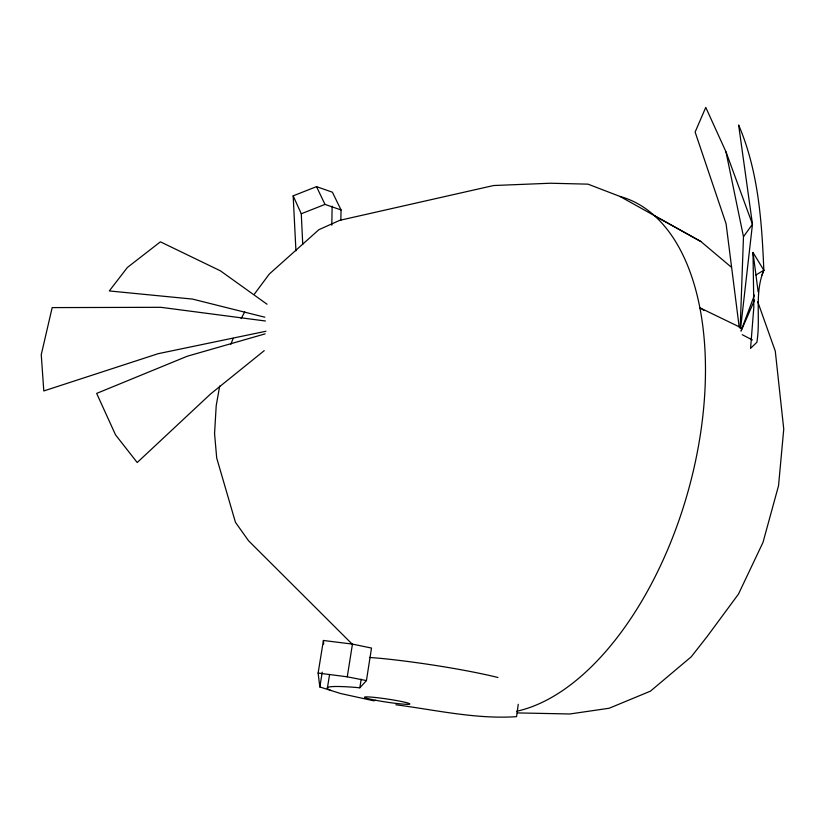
<?xml version="1.0" encoding="UTF-8"?>
<svg xmlns="http://www.w3.org/2000/svg" width="825" height="825" viewBox="0 0 825 825"><rect width="100%" height="100%" fill="white"/><g stroke="black" fill="none" stroke-linecap="round" stroke-linejoin="round"><path stroke-width="1.24" d="M331.805 225.225L332.135 206.167M340.838 220.203L341.055 209.952L332.382 192.194L316.511 186.646L293.164 195.845L295.938 250.769M740.19 328.443L743.48 236.713L726 151.872L705.767 107.394L695.124 132.052L726.083 223.74L739.2 327.154M740.592 328.453L752.472 224.235L738.623 124.977C758.299 170.899 761.826 220.935 763.826 270.239C754.143 293.339 760.867 318.244 756.876 342.303L750.564 348.377L753.833 307.158L753.008 252.45L763.826 270.239L762.042 274.972M518.244 704.303L516.574 716.657C476.211 719.39 435.786 710.005 395.856 704.767M330.99 690.494A95.813 6.744 8.5 0 1 354.894 687.349L359.824 687.813L361.175 679.202M359.824 687.813L366.434 680.584L371.508 648.058L352.45 644.108L323.421 640.478L318.12 673.056L319.832 686.977L340.591 693.516L374.158 700.889M366.434 680.584L347.263 676.82L352.45 644.108M319.832 686.977L322.235 672.179M327.37 688.205L329.557 674.644M219.677 386.028L216.202 405.745L214.562 433.599L216.707 458.03L235.455 522.328L248.531 540.736L352.667 644.593M741.221 330.34L754.483 295.082M230.835 344.221L233.176 338.394M741.015 331.217L754.617 299.929M241.137 318.594L244.778 311.871M743.48 236.713L752.472 224.235L726 151.872M254.513 293.927L269.29 274.055L318.863 229.701L339.735 220.337L493.577 185.532L550.368 183.233L587.988 184.15L619.988 196.443L700.837 241.498L731.105 266.991M264.237 350.656L210.592 393.948L137.208 462.526L115.521 434.837L96.659 393.401L187.316 356.214L265.145 333.867M755.947 274.972L763.826 270.239M302.744 244.365L301.28 213.768L324.988 204.404L341.055 209.952M265.949 331.258L158.142 353.688L43.797 390.947L41.25 354.657L52.181 307.601L160.854 307.312L265.423 320.997M517.213 712.913L569.9 713.976L609.159 708.242L650.43 691.164L691.237 656.803L707.314 636.312L738.488 594.072L763.001 542.386L778.542 485.708L783.75 429.103L775.283 351.12L757.742 301.785M369.414 657.453L380.16 658.309A95.432 8.25 8.5 0 1 497.96 677.5M318.12 673.056L347.263 676.82M264.835 317.202L192.462 299.083L109.302 290.947L127.39 267.465L160.411 241.828L220.419 270.837L267.032 304.229M742.036 328.195L699.847 307.777L704.076 310.489M742.263 334.713L752.379 339.972M654.442 215.717L700.837 241.498M316.511 186.646L324.988 204.404M293.164 195.845L301.28 213.768M753.008 252.45L758.144 291.813M323.421 640.478L323.678 644.098M619.988 196.443A267.073 145.447 -74.1 0 1 696.568 455.998A267.073 145.447 -74.1 0 1 516.563 711.294M375.22 700.188A22.987 1.578 8.5 0 0 409.839 704.045A22.987 1.578 8.5 0 0 376.262 697.589A22.987 1.578 8.5 0 0 375.22 700.188"/></g></svg>
